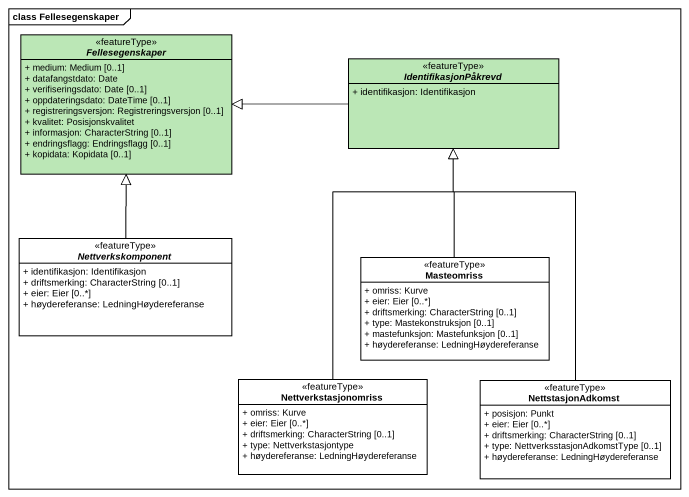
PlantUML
@startuml
mainframe class Fellesegenskaper
hide circle
hide empty members
skinparam classAttributeIconSize 0
abstract class Fellesegenskaper <<featureType>> #BBE7B6 {
  + medium: Medium [0..1]
  + datafangstdato: Date
  + verifiseringsdato: Date [0..1]
  + oppdateringsdato: DateTime [0..1]
  + registreringsversjon: Registreringsversjon [0..1]
  + kvalitet: Posisjonskvalitet
  + informasjon: CharacterString [0..1]
  + endringsflagg: Endringsflagg [0..1]
  + kopidata: Kopidata [0..1]
}
abstract class IdentifikasjonPåkrevd <<featureType>> #BBE7B6 {
  + identifikasjon: Identifikasjon
}
abstract class Nettverkskomponent <<featureType>> #FFFFFF {
  + identifikasjon: Identifikasjon
  + driftsmerking: CharacterString [0..1]
  + eier: Eier [0..*]
  + høydereferanse: LedningHøydereferanse
}
class Masteomriss <<featureType>> #FFFFFF {
  + omriss: Kurve
  + eier: Eier [0..*]
  + driftsmerking: CharacterString [0..1]
  + type: Mastekonstruksjon [0..1]
  + mastefunksjon: Mastefunksjon [0..1]
  + høydereferanse: LedningHøydereferanse
}
class Nettverkstasjonomriss <<featureType>> #FFFFFF {
  + omriss: Kurve
  + eier: Eier [0..*]
  + driftsmerking: CharacterString [0..1]
  + type: Nettverkstasjontype
  + høydereferanse: LedningHøydereferanse
}
class NettstasjonAdkomst <<featureType>> #FFFFFF {
  + posisjon: Punkt
  + eier: Eier [0..*]
  + driftsmerking: CharacterString [0..1]
  + type: NettverksstasjonAdkomstType [0..1]
  + høydereferanse: LedningHøydereferanse
}
IdentifikasjonPåkrevd -left-|> Fellesegenskaper
Nettverkskomponent -up-|> Fellesegenskaper
Masteomriss -up-|> IdentifikasjonPåkrevd
Nettverkstasjonomriss -up-|> IdentifikasjonPåkrevd
NettstasjonAdkomst -up-|> IdentifikasjonPåkrevd
@enduml
